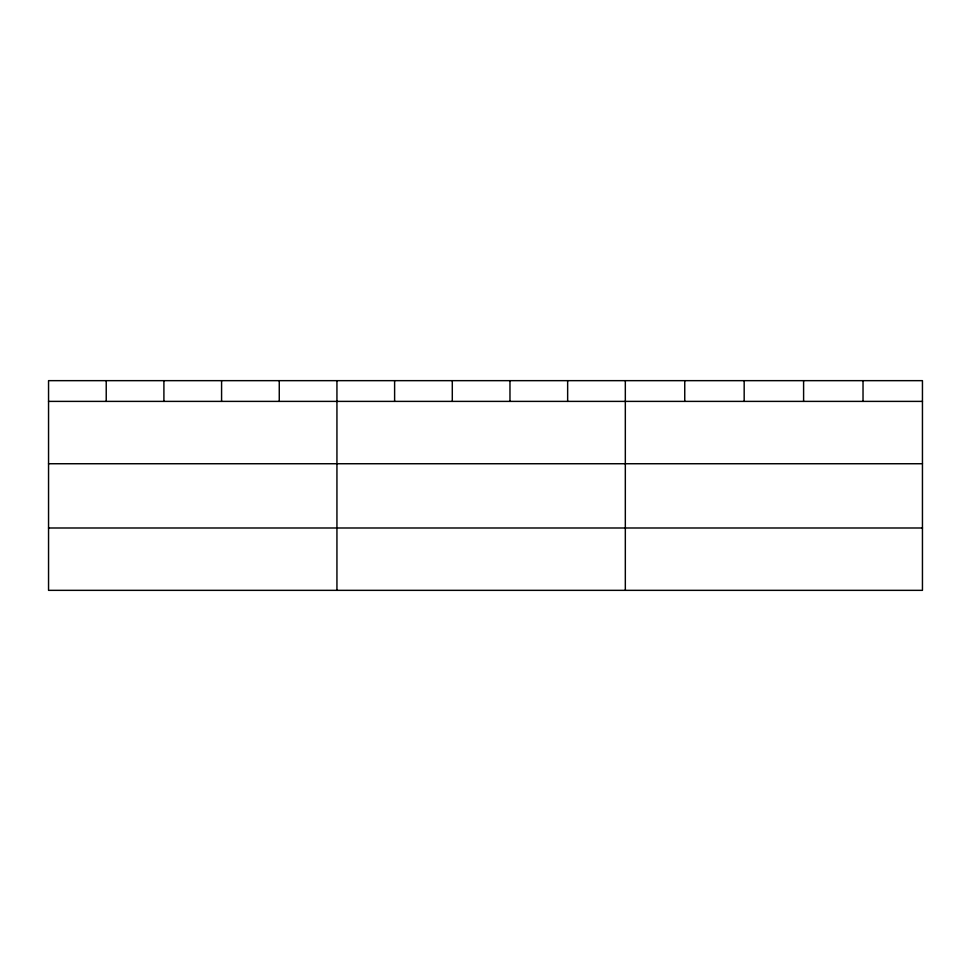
<?xml version="1.0" encoding="UTF-8"?>
<svg xmlns="http://www.w3.org/2000/svg" width="971" height="971" viewBox="0 0 971 971"><rect width="100%" height="100%" fill="white"/><g stroke="black" fill="none" stroke-linecap="round" stroke-linejoin="round"><path stroke-width="1.46" d="M922.45 463.737L922.45 380.656L48.55 380.656L48.55 590.344L922.45 590.344L922.45 463.737L48.55 463.737M48.55 401.387L922.45 401.387M48.55 527.993L922.45 527.993M863.025 380.656L863.025 401.387M803.6 380.656L803.6 401.387M744.174 380.656L744.174 401.387M684.749 380.656L684.749 401.387M625.324 380.656L625.324 590.344M567.647 380.656L567.647 401.387M509.969 380.656L509.969 401.387M452.292 380.656L452.292 401.387M394.614 380.656L394.614 401.387M336.937 380.656L336.937 590.344M279.26 380.656L279.26 401.387M221.582 380.656L221.582 401.387M163.905 380.656L163.905 401.387M106.227 380.656L106.227 401.387"/></g></svg>
